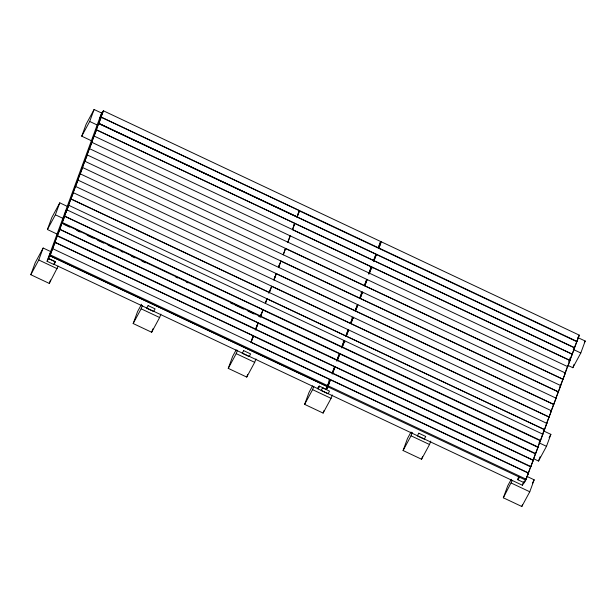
<?xml version="1.0" encoding="UTF-8"?>
<svg xmlns="http://www.w3.org/2000/svg" width="616" height="616" viewBox="0 0 616 616"><rect width="100%" height="100%" fill="white"/><g stroke="black" fill="none" stroke-linecap="round" stroke-linejoin="round"><path stroke-width="0.92" d="M58.181 266.143L49.28 283.429L30.8 274.713L35.197 262.755L43.158 248.032L50.72 251.597M57.496 234.273L47.417 229.514L51.813 217.556L59.775 202.833L67.337 206.399M91.815 140.941L81.736 136.182L86.132 124.224L94.094 109.502L101.655 113.067M30.8 274.713L38.762 259.99L43.158 248.032M47.417 229.514L55.378 214.791L59.775 202.833M81.736 136.182L89.697 121.46L94.094 109.502M50.15 254.108L48.487 258.628L55.44 261.9L54 264.557L47.055 261.276L99.938 117.448L101.394 114.761L100.554 117.04M48.248 258.304L51.359 251.112L48.248 258.304L55.217 261.584L53.8 264.202L317.74 388.642L319.157 386.016L326.534 389.52L327.951 386.902M65.08 213.513L68.207 206.375M66.751 209.07L65.096 213.567L66.551 210.88M49.904 255.809L52.683 248.679L330.007 379.418L327.704 385.662L327.227 386.555L49.904 255.809L103.388 110.788L380.703 241.526L378.409 247.771M251.043 342.15L253.345 335.905L55.132 242.458L52.352 249.595M57.126 236.621L59.906 229.483L258.112 322.923L255.34 330.06M62.116 223.015L339.439 353.753L337.145 360.006L59.821 229.268L59.344 230.153L64.742 216.324L262.955 309.771L260.545 316.247M70.632 199.9L73.404 192.762L72.927 193.647M292.431 229.591L294.733 223.346L96.519 129.899L93.74 137.037M49.28 283.429L50.535 280.01M160.876 314.114L159.621 317.533L151.659 332.255L133.179 323.539L137.576 311.58L141.557 304.219M133.179 323.539L141.141 308.816L142.396 305.397M151.659 332.255L152.914 328.836M255.948 358.935L254.685 362.347L246.731 377.077L228.251 368.36L232.648 356.402L236.182 349.857M228.251 368.36L236.213 353.638L237.468 350.219M251.875 339.47L253.345 335.905M255.994 328.282L257.303 324.709M260.506 316.016L261.484 313.336M265.404 302.695L265.958 301.178M268.838 293.339L270.155 289.774M274.128 278.963L275.106 276.291M278.424 267.267L279.41 264.595M293.593 226.018L294.248 224.232M297.913 214.26L298.945 211.465M265.327 303.326L266.998 298.76M269.254 292.562L271.618 286.201M273.951 279.864L276.245 273.612L275.768 274.505M278.509 267.382L280.873 261.022L280.395 261.916M283.206 254.678L285.508 248.433L285.023 249.326M287.841 242.088L290.136 235.843M299.422 210.572L297.081 216.94L98.876 123.5L101.216 117.132L100.693 118.141M530.222 467.767L530.707 466.874L253.384 336.136L251.089 342.38L528.405 473.119L527.927 474.012L529.891 468.661M260.699 316.247L262.994 310.002L540.317 440.74L537.537 447.878L538.014 446.985L260.699 316.247L260.214 317.132M265.411 303.418L267.09 298.86L544.413 429.598L542.249 435.05M269.408 292.562L271.702 286.317L549.025 417.055L546.246 424.193L546.723 423.3M274.035 279.972L276.33 273.727L553.653 404.466L550.873 411.603M278.663 267.382L280.965 261.138L558.281 391.876M283.291 254.793L285.593 248.548L562.909 379.287M287.926 242.204L290.221 235.951M297.128 217.171L299.515 210.687M246.731 377.077L247.67 374.513M332.324 394.941L331.069 398.36L323.107 413.082L304.627 404.365L309.024 392.407L312.566 385.862M304.627 404.365L312.589 389.643L313.844 386.232M317.74 388.642L318.403 386.84M523.831 482.567L522.391 485.231L318.118 388.927L319.111 386.224M329.522 380.303L326.203 389.343L330.369 379.587L528.582 473.026L524.347 482.798L517.394 479.525L518.826 476.869M332.216 372.98L334.665 366.736L57.35 235.997L56.864 236.89L54.57 243.135L55.047 242.242L332.37 372.98L334.665 366.736M336.659 360.891L338.954 354.647M343.797 341.487L341.495 347.732L344.275 340.602M345.815 335.99L347.455 331.524M350.45 323.4L352.414 318.041M355.078 310.81L357.526 304.566L355.232 310.81L77.909 180.072L77.431 180.965L79.726 174.713L80.203 173.828L556.102 398.175L553.322 405.313M359.705 298.221L361.677 292.862M364.333 285.632L366.782 279.387L364.487 285.632L87.172 154.893L86.687 155.779L88.981 149.534L89.466 148.641L565.357 372.996L560.129 386.417L560.614 385.531M370.932 267.683L368.637 273.928L371.417 266.79L94.094 136.051L93.617 136.945L91.314 143.189L91.799 142.304L567.69 366.659L567.213 367.544M373.558 260.537L376.006 254.293L373.712 260.537L96.396 129.799L95.911 130.692L98.206 124.447L98.691 123.554L574.582 347.909L571.802 355.047M378.586 246.877L380.226 242.411M352.899 317.155L350.596 323.4L73.281 192.662L72.796 193.555L75.098 187.303L75.576 186.417L551.474 410.772L548.694 417.902M362.154 291.976L359.86 298.221L82.536 167.483L82.059 168.368L84.353 162.124L84.839 161.238L560.729 385.585L555.501 399.014L555.986 398.121M326.534 389.52L330.369 379.587M332.578 373.15L335.027 366.905L533.24 460.352L530.461 467.49M337.021 361.068L339.801 353.93L538.014 447.37L535.235 454.508M346.184 336.159L348.633 329.914L346.338 336.159L544.544 429.606L544.067 430.499M350.812 323.569L352.775 318.218M355.44 310.98L357.888 304.735L355.594 310.98L553.807 404.427M360.067 298.39L362.516 292.146L360.221 298.39L558.435 391.838M364.695 285.801L367.151 279.556L364.849 285.801L563.062 379.248M368.999 274.105L371.779 266.967L569.985 360.406L567.69 366.659M373.92 260.707L376.376 254.462L373.596 261.6M378.894 247.293L381.065 241.695L579.279 335.142L576.499 342.28M332.255 374.043L335.027 366.905M339.801 353.93L337.506 360.175L535.712 453.615M342.342 347.016L344.637 340.771L341.865 347.909L342.342 347.016L540.555 440.463L540.07 441.349M353.261 317.325L350.966 323.569L549.172 417.017M369.477 273.211L371.779 266.967M378.771 247.94L381.065 241.695M328.282 386.001L329.275 383.298M379.533 246.616L380.857 243.012M323.107 413.082L324.047 410.518M430.777 441.095L429.514 444.513L421.56 459.236L403.08 450.527L407.476 438.561L411.011 432.016M403.08 450.527L411.041 435.805L412.297 432.386M421.56 459.236L422.499 456.672M526.611 476.253L534.172 479.818L529.768 491.776L521.814 506.498L503.334 497.79L507.73 485.824L511.272 479.287M503.334 497.79L512.235 480.503M522.391 485.231L523.716 481.627M524.347 482.798L525.34 480.095M568.73 361.808L570.339 357.434M566.728 368.476L564.764 373.827L565.242 372.942M569.353 361.33L572.133 354.192L294.818 223.454L292.523 229.699L569.838 360.437M573.966 348.802L576.83 341.426M540.555 440.463L542.85 434.211L66.959 209.856L66.474 210.749L64.179 216.994L64.657 216.108L341.98 346.846M544.544 429.606L546.839 423.361L70.948 199.006L70.47 199.892L68.168 206.144L68.653 205.251L345.969 335.99L348.271 329.745L347.786 330.63M521.814 506.498L522.437 504.789M533.487 458.666L538.523 461.045L540.093 456.772M567.798 365.334L572.841 367.714L574.097 364.295M538.523 461.045L546.484 446.323L550.881 434.357L543.32 430.8M572.841 367.714L580.803 352.991L585.2 341.025L578.478 337.861M103.388 110.788L100.608 117.926L101.086 117.032L576.984 341.387M99.715 119.319L101.132 116.701M98.391 124.386L98.922 123.377L297.128 216.824M96.042 130.792L96.519 129.899M91.445 143.289L91.923 142.404L89.143 149.534M86.81 155.879L87.295 154.993L84.515 162.124M82.182 168.468L82.667 167.583L79.888 174.721M77.554 181.058L78.04 180.172L75.26 187.31M68.307 206.214L68.792 205.32L66.628 210.772M64.264 217.217L64.742 216.324M59.421 230.376L59.906 229.483M54.655 243.351L55.132 242.458M50.504 253.445L51.582 251.451M47.055 261.276L48.487 258.628M298.945 211.812L299.422 210.926L576.745 341.664M280.48 262.023L280.965 261.138M275.853 274.613L276.33 273.727M252.906 337.029L253.384 336.136M318.118 388.927L319.573 386.24M327.851 384.838L329.306 382.151M577.577 338.338L578.663 336.321M579.279 335.142L525.802 480.164L327.589 386.725M574.104 348.802L574.582 347.909M569.507 361.299L569.985 360.406M567.059 367.583L567.536 366.697M564.88 373.889L565.357 372.996M560.244 386.478L560.729 385.585M584.315 342.665L585.2 341.025M555.617 399.068L556.102 398.175M550.989 411.657L551.474 410.772M546.361 424.247L546.839 423.361M518.056 479.841L519.488 477.2M542.373 435.104L542.85 434.211M537.529 448.263L538.014 447.37M532.755 461.238L533.24 460.352M528.097 473.92L528.582 473.026M549.11 437.63L550.881 434.357M532.401 483.083L534.172 479.818M101.17 117.248L299.384 210.695M297.212 216.932L574.535 347.67M89.697 121.46L97.251 125.025M573.242 349.426L580.803 352.991M374.074 260.714L572.287 354.154M370.278 267.475L372.018 268.299M361.053 292.569L362.793 293.385M351.798 317.748L353.53 318.564M71.109 199.006L269.323 292.454M343.174 341.195L344.914 342.011M55.378 214.791L62.94 218.357M538.923 442.758L546.484 446.323M62.447 222.569L260.653 316.016L260.175 316.909L258.435 316.085M63.702 224.278L69.785 227.15M76.746 230.43L80.219 232.07M87.172 235.35L93.262 238.215M97.605 240.263L103.696 243.135M108.039 245.183L114.122 248.055M121.082 251.328L122.815 252.152M131.508 256.248L134.989 257.888M141.942 261.169L145.422 262.809M175.845 277.154L177.585 277.97M186.278 282.066L188.019 282.89M230.615 302.972L233.225 304.204M234.965 305.02L243.659 309.116M248.002 311.165L254.092 314.037M57.611 235.728L255.817 329.175M332.732 373.15L530.946 466.597M328.844 380.157L330.584 380.981M50.389 254.924L327.704 385.662M328.074 385.832L526.28 479.279M49.703 255.617L327.65 386.648M38.762 259.99L57.242 268.707M411.041 435.805L429.514 444.513M511.295 483.067L529.768 491.776M141.141 308.816L159.621 317.533M236.213 353.638L254.685 362.347M312.589 389.643L331.069 398.36M101.147 114.445L99.492 118.95L102.595 111.758L101.147 114.445M258.158 323.154L255.863 329.406L533.179 460.144L532.701 461.03L535.473 453.892L258.158 323.154M148.133 305.598L146.693 308.254L153.646 311.534L155.086 308.878L148.133 305.598M243.666 350.635L242.227 353.291L249.18 356.572L250.612 353.915L243.666 350.635M322.568 387.834L321.129 390.49L328.082 393.77L329.522 391.114L322.568 387.834M418.795 433.202L417.355 435.851L424.308 439.131L425.741 436.475L418.795 433.202"/></g></svg>
